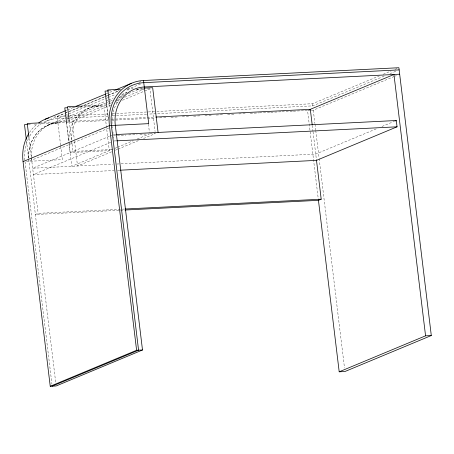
<?xml version="1.0" encoding="UTF-8"?>
<svg xmlns="http://www.w3.org/2000/svg" width="454" height="454" viewBox="0 0 454 454"><rect width="100%" height="100%" fill="white"/><g stroke="black" fill="none" stroke-linecap="round" stroke-linejoin="round"><path stroke-width="0.34" stroke-dasharray="2.27 1.7" d="M68.083 116.826L47.795 125.276C34.981 130.599 27.808 144.934 28.693 158.418M65.512 110.759L66.823 110.214M67.476 109.942L74.019 107.218M106.083 93.859L114.59 90.318M66.931 112.405L57.119 116.491A43.89 38.851 67.4 0 0 54.662 116.701M69.547 111.315L104.885 96.594M105.538 96.322L107.502 95.505M108.154 95.232L119.277 90.596M138.913 82.418L140.876 81.601M46.087 121.229L64.406 113.596M65.064 113.324L104.976 96.696M105.629 96.424L107.592 95.607M108.251 95.334L118.721 90.976M29.805 135.99A41.694 36.91 67.4 0 1 57.38 118.647L64.576 115.651M65.228 115.378L107.763 97.661M108.415 97.389L115.617 94.387M127.392 89.483L140.479 84.03M68.736 116.553L105.379 101.287M106.032 101.015L107.995 100.198M108.654 99.925L113.233 98.013M121.74 94.472L126.972 92.293M47.795 125.276C53.907 122.79 60.694 123.153 66.409 119.419M67.061 119.147L109.596 101.429M110.248 101.157L112.212 100.34M119.408 97.338L123.335 95.703M128.567 93.524L141.659 88.07M67.686 120.985L109.539 103.552M110.191 103.279L111.497 102.735M116.729 100.555L120.65 98.921M124.578 97.287L144.196 89.115M110.691 105.175L72.107 121.246L74.308 139.423M115.918 102.996L118.534 101.906M122.461 100.272L144.037 91.282M144.69 91.01L149.922 88.831L155.086 131.484M108.767 128.045L28.937 161.301A37.307 33.023 67.4 0 1 28.818 160.148M109.329 136.308L32.665 168.241L112.632 164.24M109.982 136.035L111.928 135.224M110.742 142.329L33.426 174.535L114.102 170.5M116.916 147.488L71.794 166.283L69.087 143.907M117.569 147.215L133.26 140.678M137.187 139.043L149.61 133.868M111.525 151.835L77.526 165.999L74.394 140.127M115.452 150.2L117.41 149.383M118.068 149.111L138.339 140.666M143.572 138.487L155.342 133.584L150.246 133.839M124.458 209.039L38.125 213.357L35.378 214.504L124.544 210.043M156.874 111.502L312.517 103.716L379.26 75.909M383.187 74.274L391.042 71.006M394.963 69.371L396.927 68.554M384.101 76.158L312.778 105.873L148.645 114.085M389.992 73.707L396.535 70.983M309.77 109.556L307.568 110.47L318.447 200.339M311.393 110.282L313.3 110.186L394.441 76.385M395.094 76.113L396.404 75.568M376.156 128.913L315.734 154.082L119.708 163.888M382.007 126.473L394.35 121.332M127.438 88.944L133.045 88.666M141.211 88.258L143.907 88.121M109.272 90.862L110.674 90.794M114.175 90.618L119.084 90.374M126.791 89.988L130.298 89.813M136.609 89.495L143.856 89.132M147.227 88.961L149.922 88.831M80.806 106.043L105.385 104.817M68.974 107.643L76.664 107.258M80.154 107.082L103.909 105.895L109.329 150.649L70.2 152.606L68.929 142.119M66.312 116.031L57.119 116.491L60.569 145.042M67.022 115.997L69.144 115.889M69.854 115.855L108.058 113.943M112.303 113.733L115.838 113.557M116.547 113.517L147.675 111.962M148.384 111.928L156.165 111.536M57.38 118.647L66.573 118.188M67.283 118.153L69.405 118.046M70.115 118.012L108.319 116.099M112.564 115.889L147.936 114.119M39.986 122.852L108.744 119.413M111.463 119.277L155.421 117.075M28.04 124.458L31.576 124.277M34.408 124.135L65.682 122.574M66.256 122.546L108.716 120.418M111.542 120.276L147.045 118.505M147.635 118.471L155.535 118.08M159.666 117.87L167.56 117.478M170.988 117.302L178.882 116.911M182.309 116.74L190.198 116.343M193.637 116.173L201.519 115.776M204.958 115.605L212.841 115.214M216.28 115.038L224.157 114.646M227.602 114.47L235.478 114.079M238.923 113.909L246.794 113.511M250.25 113.341L258.74 112.915M259.45 112.881L270.085 112.348M270.771 112.314L281.401 111.78M282.093 111.746L292.716 111.213M293.415 111.179L304.101 110.645M304.742 110.611L310.752 110.311M113.228 134.685L116.059 134.543M113.284 135.689L125.9 135.054M128.703 134.917L137.114 134.498M139.917 134.356L148.333 133.936M113.988 140.973L116.111 140.865M111.378 149.542L72.946 151.46L71.675 140.973M116.877 164.03L118.999 163.922M117.637 170.318L119.765 170.216M312.517 103.716L312.925 107.104M313.3 110.186L314.917 123.533M315.002 124.237L315.683 129.855M315.768 130.559L319.083 157.958M319.168 158.662L344.501 368.012M312.273 125.474L312.954 131.093M313.039 131.796L316.41 159.672M148.424 124.078L149.44 132.472M109.59 104.613L110.016 108.109M112.252 126.592L112.416 127.943M112.893 131.887L113.063 133.334M113.483 136.779L113.653 138.175M106.843 105.759L108.364 118.346M106.662 104.749L108.353 118.738M69.309 121.394L71.596 140.275M66.562 122.54L68.843 141.421M66.38 121.53L68.747 141.109M60.654 145.711L62.334 159.626L25.01 161.499L51.943 384.061M29.033 138.232L38.125 213.357M26.457 140.78L28.579 158.333M28.664 159.036L55.785 383.165M71.97 143.373A37.307 33.023 67.4 0 1 71.755 141.069M71.698 139.917A37.307 33.023 67.4 0 1 100.93 105.039M69.218 144.52A37.307 33.023 67.4 0 1 69.008 142.215M68.951 141.063A37.307 33.023 67.4 0 1 98.183 106.185M116.145 101.321A37.307 33.023 67.4 0 1 127.177 92.247M136.506 89.563A37.307 33.023 67.4 0 1 138.464 89.404M112.007 123.715A37.307 33.023 67.4 0 1 124.413 94.534M28.67 157.844A37.307 33.023 67.4 0 1 57.902 122.96M31.689 160.154A37.307 33.023 67.4 0 1 31.474 157.85M31.439 157.271A37.307 33.023 67.4 0 1 60.649 121.82M24.874 160.211A41.694 36.91 67.4 0 1 28.676 138.141M29.414 132.574A43.89 38.851 67.4 0 1 36.876 124.26"/><path stroke-width="0.68" d="M45.23 119.209L65.512 110.759M75.983 106.401L105.43 94.131M115.901 89.773L131.603 83.23M399.673 74.206L144.276 86.981A37.307 33.023 67.4 0 0 115.31 125.321L142.499 349.989L56.126 385.974L50.235 386.269L23.046 161.596L109.42 125.616L148.713 123.647L143.492 80.511L398.89 67.731L431.3 335.54L344.926 371.525L339.195 371.809L318.368 199.692M309.532 109.652L393.947 74.49L425.568 335.829L339.195 371.809M394.997 121.065L396.297 120.52L397.057 126.814L316.495 160.37L120.469 170.182M316.438 159.876L321.194 199.198L318.447 200.339L125.253 210.003M50.235 386.269L136.609 350.284L142.499 349.989M52.199 386.167L138.572 350.187L111.383 125.514A41.694 36.91 67.4 0 1 143.753 82.668L399.151 69.893M120.429 89.296L107.814 89.926L109.505 103.915M143.907 88.121L152.675 87.684L158.088 132.437M108.568 90.896L105.067 91.072L106.758 105.061M80.108 106.077L67.532 106.707L69.224 120.696M67.578 107.712L64.786 107.853L66.477 121.837M39.986 122.852L27.251 123.488L28.948 137.528M156.045 117.047L310.32 109.329L312.187 124.771M27.331 124.492L24.499 124.634L26.287 139.378M116.031 134.543L396.297 120.52M116.82 140.831L397.057 126.814M125.168 209.005L321.194 199.198M425.568 335.829L431.3 335.54M136.609 350.284L109.42 125.616A43.89 38.851 67.4 0 1 143.492 80.511M23.046 161.596A43.89 38.851 67.4 0 1 28.733 133.646M38.834 122.773A43.89 38.851 67.4 0 1 48.669 117.961"/></g></svg>
